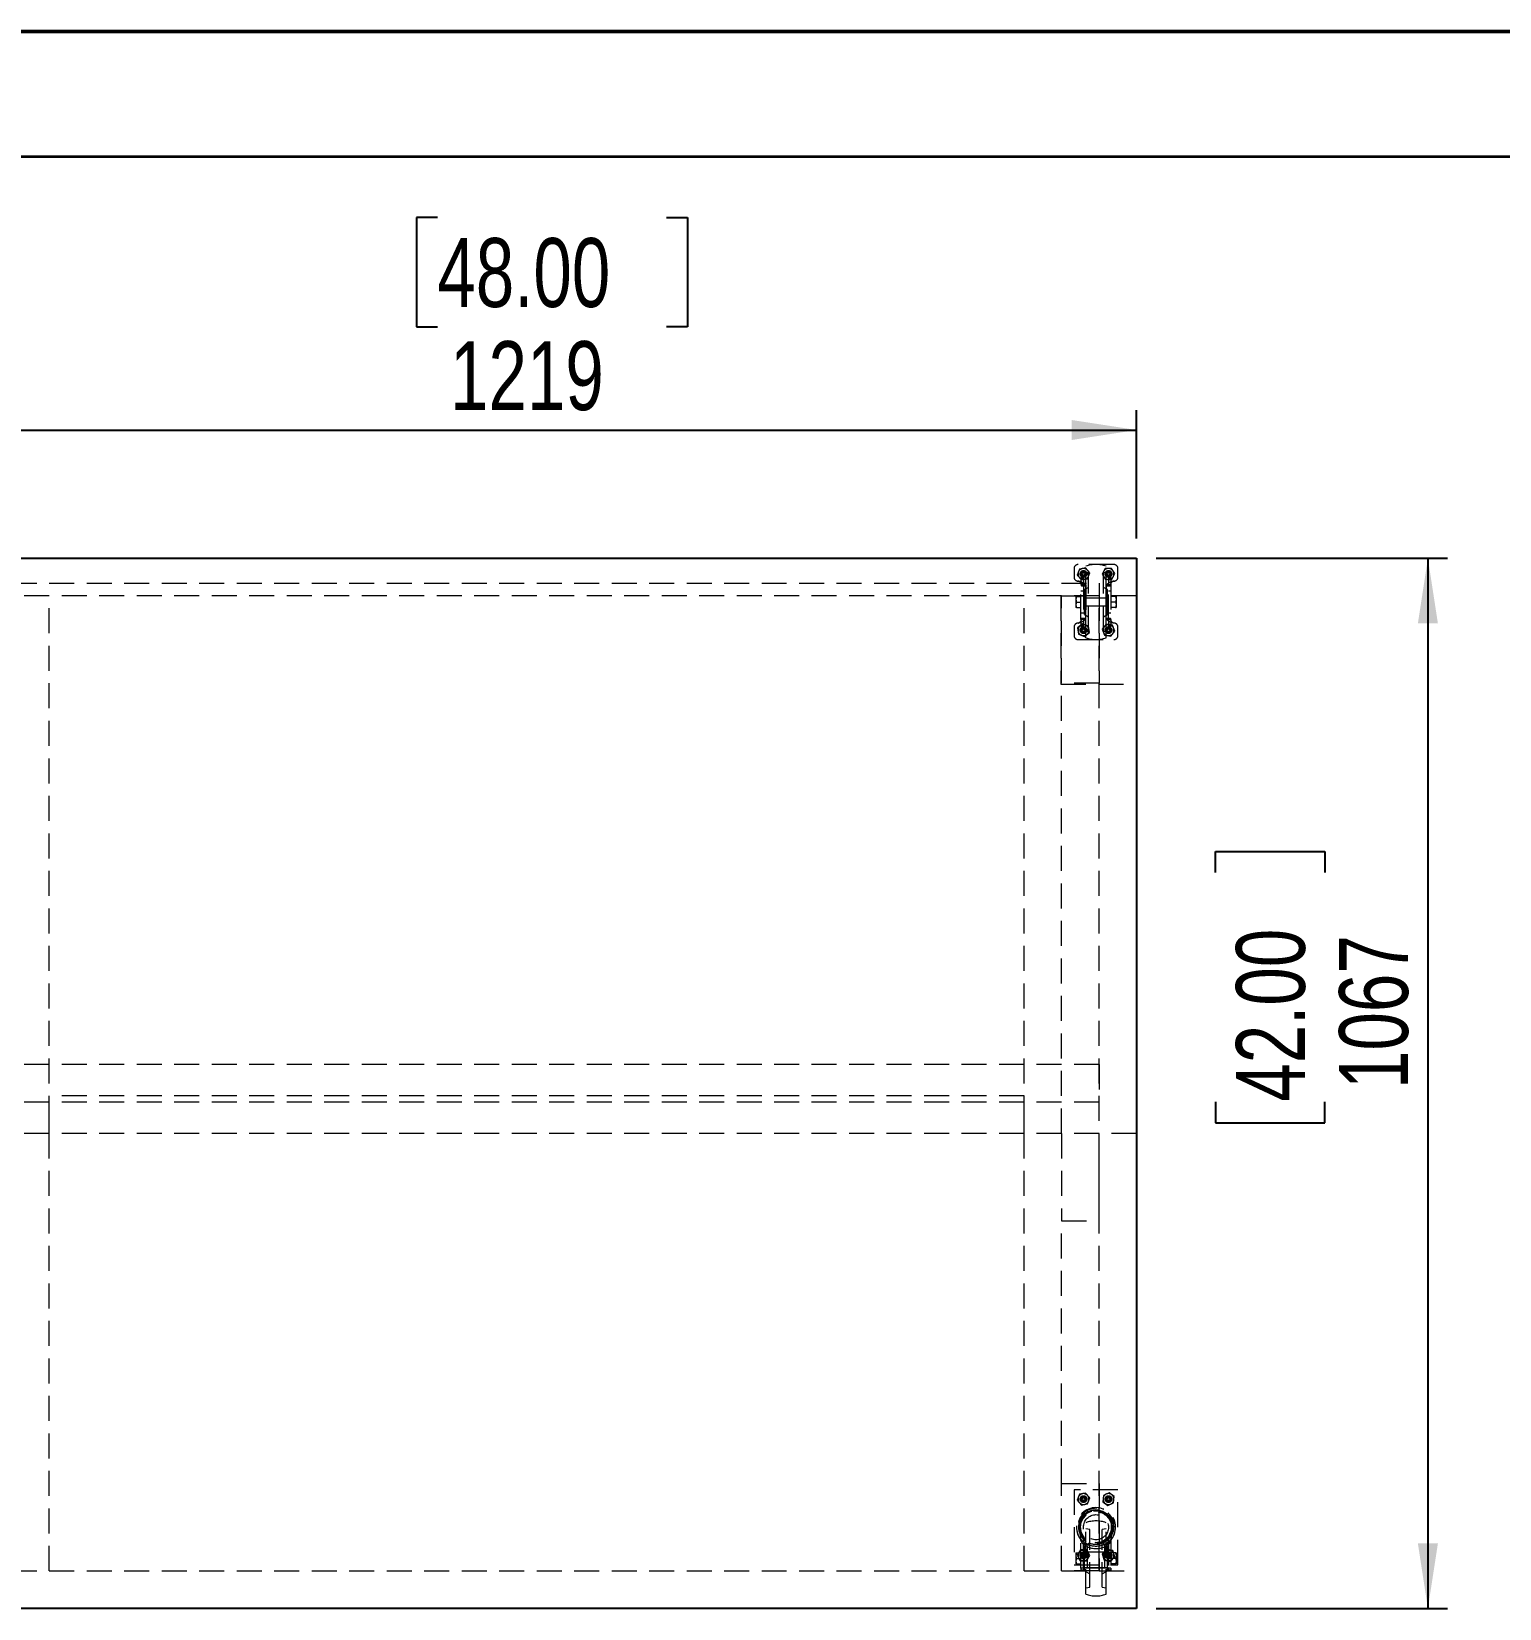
# Model space of a CAD drawing. Header units: millimetres. Extents: x 0 to 279, y 0 to 216.
# Drawn here: x 38.6 to 113.2, y 135.8 to 215.9 of the extents above; entities that cross this region are included whole.
import ezdxf

# ---------------------------------------------------------------- set-up
doc = ezdxf.new("R2010")
doc.units = ezdxf.units.MM
doc.linetypes.add('HIDDEN', pattern=[1.905, 1.27, -0.635])
doc.layers.add('DIM', color=1, linetype='Continuous')
doc.layers.add('PAGE_BORDER', color=7, linetype='Continuous')
doc.styles.add('SLDTEXTSTYLE0', font='TXT', dxfattribs={"width": 0.75})
doc.dimstyles.new('SLDDIMSTYLE0', dxfattribs={"dimtxt": 3.5, "dimasz": 3.302, "dimexe": 0, "dimexo": 0.0625, "dimgap": 0.875, "dimtad": 1, "dimdec": 0, "dimlfac": 20, "dimrnd": 1e-09, "dimzin": 12, "dimdsep": 46, "dimtxsty": 'SLDTEXTSTYLE0', "dimsah": 1, "dimcen": 0.09, "dimadec": 0, "dimazin": 3, "dimtfac": 1, "dimtdec": 0, "dimtofl": 0, "dimtmove": 0, "dimatfit": 3, "dimfxl": 1, "dimfrac": 2, "dimtolj": 1, "dimtzin": 12, "dimarcsym": 0})
doc.dimstyles.new('SLDDIMSTYLE1', dxfattribs={"dimtxt": 3.5, "dimasz": 3.302, "dimexe": 0, "dimexo": 0.0625, "dimgap": 0.875, "dimtad": 1, "dimdec": 0, "dimlfac": 20, "dimrnd": 1e-09, "dimzin": 12, "dimdsep": 46, "dimtxsty": 'SLDTEXTSTYLE0', "dimsah": 1, "dimcen": 0.09, "dimadec": 0, "dimazin": 3, "dimtfac": 1, "dimtofl": 0, "dimtmove": 0, "dimatfit": 3, "dimfxl": 1, "dimfrac": 2, "dimtolj": 1, "dimtzin": 12, "dimarcsym": 0})

# ---------------------------------------------------------------- blocks, each defined once
blk = doc.blocks.new('_D_1')
at = {"layer": 'DIM'}
for p, q in [((59.261, 206.454), (58.195, 206.454)), ((58.195, 206.454), (58.195, 200.898)), ((70.899, 206.454), (71.965, 206.454)), ((71.965, 206.454), (71.965, 200.898)), ((58.195, 200.898), (59.261, 200.898)), ((71.965, 200.898), (70.899, 200.898)), ((33.828, 190.144), (33.828, 196.661)), ((94.788, 190.144), (94.788, 196.661)), ((33.828, 195.661), (94.788, 195.661))]:
    blk.add_line(p, q, dxfattribs=at)
for points in [[(33.828, 195.661), (37.13, 195.153), (37.13, 196.169)], [(94.788, 195.661), (91.486, 196.169), (91.486, 195.153)]]:
    blk.add_solid(points, dxfattribs=at)
at = {"layer": 'DIM', "char_height": 3.5, "attachment_point": 1, "style": 'SLDTEXTSTYLE0'}
for s, insert in [('48.00', (59.261, 205.409)), ('1219', (59.908, 200.173))]:
    blk.add_mtext(s, dxfattribs=dict(at, insert=insert))
blk = doc.blocks.new('_D_2')
at = {"layer": 'DIM'}
for p, q in [((95.788, 189.144), (110.587, 189.144)), ((109.587, 189.144), (109.587, 135.804)), ((98.794, 173.181), (98.794, 174.247)), ((98.794, 174.247), (104.35, 174.247)), ((104.35, 174.247), (104.35, 173.181)), ((98.794, 161.543), (98.794, 160.477)), ((104.35, 160.477), (104.35, 161.543)), ((98.794, 160.477), (104.35, 160.477)), ((95.788, 135.804), (110.587, 135.804))]:
    blk.add_line(p, q, dxfattribs=at)
for points in [[(109.587, 189.144), (109.079, 185.842), (110.095, 185.842)], [(109.587, 135.804), (110.095, 139.106), (109.079, 139.106)]]:
    blk.add_solid(points, dxfattribs=at)
at = {"layer": 'DIM', "char_height": 3.5, "attachment_point": 1, "rotation": 90, "style": 'SLDTEXTSTYLE0'}
for s, insert in [('42.00', (99.838, 161.543)), ('1067', (105.075, 162.19))]:
    blk.add_mtext(s, dxfattribs=dict(at, insert=insert))

msp = doc.modelspace()

# ---------------------------------------------------------------- linework, layer by layer
at = {"color": 7, "linetype": 'Continuous', "lineweight": 50}
msp.add_line((0, 215.9), (279.4, 215.9), dxfattribs=at)
at = {"color": 7, "linetype": 'Continuous', "lineweight": 25}
for p, q in [((33.828, 189.144), (94.788, 189.144)), ((94.788, 189.144), (94.788, 135.804)), ((94.788, 135.804), (33.828, 135.804))]:
    msp.add_line(p, q, dxfattribs=at)
at = {"color": 7, "linetype": 'HIDDEN', "lineweight": 18}
for p, q in [((91.613, 188.628), (91.613, 188.185)), ((91.88, 188.593), (91.774, 188.29)), ((91.774, 188.29), (91.984, 188.047)), ((93.637, 188.826), (91.811, 188.826)), ((92.195, 188.653), (91.88, 188.593)), ((92.404, 188.41), (92.195, 188.653)), ((92.208, 185.105), (92.208, 188.737)), ((92.335, 188.398), (92.208, 188.42)), ((92.299, 188.107), (92.404, 188.41)), ((92.335, 185.445), (92.335, 188.398)), ((93.187, 188.621), (93.039, 188.336)), ((93.039, 188.336), (93.211, 188.066)), ((93.24, 188.42), (93.113, 188.398)), ((93.113, 185.445), (93.113, 188.398)), ((93.508, 188.634), (93.187, 188.621)), ((93.24, 185.105), (93.24, 188.737)), ((93.68, 188.364), (93.508, 188.634)), ((93.531, 188.079), (93.68, 188.364)), ((93.836, 188.185), (93.836, 188.628)), ((35.733, 187.874), (92.883, 187.874)), ((91.613, 188.185), (91.613, 188.184)), ((91.811, 187.987), (91.835, 187.987)), ((91.962, 188.165), (91.962, 188.056)), ((92.081, 188.165), (91.962, 188.165)), ((92.081, 188.112), (91.962, 188.112)), ((92.081, 188.056), (91.962, 188.056)), ((91.962, 188.056), (91.962, 187.814)), ((91.962, 186.029), (91.962, 187.814)), ((92.081, 187.481), (91.962, 187.481)), ((91.984, 188.047), (92.299, 188.107)), ((91.994, 187.749), (91.994, 187.789)), ((92.2, 187.789), (91.994, 187.789)), ((91.994, 187.749), (92.2, 187.749)), ((92.081, 188.165), (92.081, 188.056)), ((92.081, 188.056), (92.081, 187.814)), ((92.081, 187.814), (92.081, 186.029)), ((92.335, 187.666), (92.145, 187.556)), ((92.145, 186.286), (92.145, 187.556)), ((92.2, 187.789), (92.2, 186.054)), ((92.2, 186.094), (92.2, 187.749)), ((92.883, 187.874), (92.883, 187.239)), ((93.304, 187.556), (93.113, 187.666)), ((93.211, 188.066), (93.531, 188.079)), ((93.248, 186.054), (93.248, 187.789)), ((93.454, 187.789), (93.248, 187.789)), ((93.248, 187.749), (93.248, 186.094)), ((93.248, 187.749), (93.454, 187.749)), ((93.304, 186.286), (93.304, 187.556)), ((93.367, 188.165), (93.367, 188.056)), ((93.486, 188.165), (93.367, 188.165)), ((93.486, 188.112), (93.367, 188.112)), ((93.367, 188.056), (93.367, 187.814)), ((93.486, 188.056), (93.367, 188.056)), ((93.367, 186.029), (93.367, 187.814)), ((93.486, 187.481), (93.367, 187.481)), ((93.454, 187.789), (93.454, 187.749)), ((93.486, 188.165), (93.486, 188.056)), ((93.486, 188.056), (93.486, 187.814)), ((93.486, 187.814), (93.486, 186.029)), ((93.637, 187.987), (93.614, 187.987)), ((94.788, 187.239), (33.828, 187.239)), ((39.543, 137.709), (39.543, 187.239)), ((89.073, 137.709), (89.073, 187.239)), ((90.938, 187.239), (90.938, 182.754)), ((90.978, 182.794), (90.978, 187.239)), ((90.978, 187.239), (92.883, 187.239)), ((91.729, 187.199), (91.704, 187.06)), ((91.704, 187.199), (91.704, 187.06)), ((91.704, 187.06), (91.704, 186.782)), ((91.729, 186.921), (91.704, 186.782)), ((91.704, 186.782), (91.704, 186.644)), ((91.729, 187.199), (91.962, 187.199)), ((91.729, 186.921), (91.962, 186.921)), ((91.729, 186.644), (91.962, 186.644)), ((93.367, 187.12), (92.081, 187.12)), ((92.081, 186.723), (93.367, 186.723)), ((92.883, 187.239), (92.883, 182.794)), ((92.883, 137.709), (92.883, 187.239)), ((94.788, 187.239), (92.883, 187.239)), ((93.719, 187.199), (93.486, 187.199)), ((93.719, 186.921), (93.486, 186.921)), ((93.719, 186.644), (93.486, 186.644)), ((93.719, 187.199), (93.744, 187.06)), ((93.719, 186.921), (93.744, 186.782)), ((93.744, 187.199), (93.744, 187.06)), ((93.744, 187.06), (93.744, 186.782)), ((93.744, 186.782), (93.744, 186.644)), ((91.811, 185.856), (91.835, 185.856)), ((92.081, 186.362), (91.962, 186.362)), ((91.962, 186.029), (91.962, 185.786)), ((91.994, 186.054), (91.994, 186.094)), ((92.2, 186.094), (91.994, 186.094)), ((91.994, 186.054), (92.2, 186.054)), ((92.081, 186.029), (92.081, 185.786)), ((92.145, 186.286), (92.335, 186.176)), ((93.113, 186.176), (93.304, 186.286)), ((93.454, 186.094), (93.248, 186.094)), ((93.248, 186.054), (93.454, 186.054)), ((93.486, 186.362), (93.367, 186.362)), ((93.367, 186.029), (93.367, 185.786)), ((93.454, 186.094), (93.454, 186.054)), ((93.486, 186.029), (93.486, 185.786)), ((93.637, 185.856), (93.614, 185.856)), ((91.613, 185.658), (91.613, 185.214)), ((92.042, 185.81), (91.791, 185.611)), ((91.791, 185.611), (91.838, 185.293)), ((91.838, 185.293), (92.136, 185.175)), ((92.081, 185.786), (91.962, 185.786)), ((91.962, 185.786), (91.962, 185.678)), ((92.081, 185.731), (91.962, 185.731)), ((91.962, 185.678), (92.081, 185.678)), ((91.987, 185.234), (91.976, 185.238)), ((92.341, 185.692), (92.042, 185.81)), ((92.081, 185.786), (92.081, 185.678)), ((92.136, 185.175), (92.388, 185.374)), ((92.208, 185.423), (92.335, 185.445)), ((92.388, 185.374), (92.341, 185.692)), ((93.242, 185.791), (93.042, 185.541)), ((93.042, 185.541), (93.159, 185.242)), ((93.113, 185.445), (93.24, 185.423)), ((93.159, 185.242), (93.476, 185.194)), ((93.56, 185.743), (93.242, 185.791)), ((93.486, 185.786), (93.367, 185.786)), ((93.367, 185.786), (93.367, 185.678)), ((93.486, 185.731), (93.367, 185.731)), ((93.367, 185.678), (93.486, 185.678)), ((93.476, 185.194), (93.676, 185.444)), ((93.486, 185.786), (93.486, 185.678)), ((93.676, 185.444), (93.56, 185.743)), ((93.836, 185.214), (93.836, 185.658)), ((91.811, 185.016), (93.637, 185.016)), ((90.938, 182.754), (94.788, 182.754)), ((90.978, 159.934), (90.978, 182.794)), ((92.883, 182.794), (90.978, 182.794)), ((92.883, 163.426), (35.733, 163.426)), ((92.883, 163.426), (92.883, 161.521)), ((39.543, 159.934), (39.543, 161.839)), ((89.073, 161.839), (39.543, 161.839)), ((89.073, 159.934), (89.073, 161.839)), ((92.883, 161.521), (35.733, 161.521)), ((90.978, 159.934), (37.638, 159.934)), ((92.883, 159.934), (90.978, 159.934)), ((90.978, 159.934), (90.978, 155.489)), ((92.883, 155.489), (92.883, 159.934)), ((94.788, 159.934), (92.883, 159.934)), ((90.978, 142.154), (90.978, 155.489)), ((90.978, 155.489), (92.883, 155.489)), ((90.978, 142.154), (92.883, 142.154)), ((90.978, 137.709), (90.978, 142.154)), ((91.613, 141.836), (91.613, 138.026)), ((93.836, 141.836), (91.613, 141.836)), ((92.883, 142.154), (92.883, 137.709)), ((93.836, 138.026), (93.836, 141.836)), ((91.879, 141.602), (91.774, 141.299)), ((91.774, 141.299), (91.985, 141.057)), ((92.194, 141.663), (91.879, 141.602)), ((91.985, 141.057), (92.3, 141.118)), ((92.404, 141.421), (92.194, 141.663)), ((92.3, 141.118), (92.404, 141.421)), ((93.098, 141.546), (93.068, 141.227)), ((93.068, 141.227), (93.329, 141.041)), ((93.39, 141.679), (93.098, 141.546)), ((93.329, 141.041), (93.621, 141.174)), ((93.651, 141.494), (93.39, 141.679)), ((93.621, 141.174), (93.651, 141.494)), ((91.942, 139.498), (91.932, 139.353)), ((91.962, 139.26), (91.962, 139.427)), ((92.046, 139.552), (92.028, 139.423)), ((92.081, 139.26), (92.081, 139.427)), ((92.208, 136.528), (92.208, 140.16)), ((92.406, 139.807), (92.208, 139.842)), ((92.406, 136.88), (92.406, 139.807)), ((93.24, 139.842), (93.042, 139.807)), ((93.042, 136.88), (93.042, 139.807)), ((93.24, 136.528), (93.24, 140.16)), ((93.367, 139.427), (93.367, 139.26)), ((93.421, 139.423), (93.403, 139.552)), ((93.486, 139.427), (93.486, 139.26)), ((93.517, 139.353), (93.506, 139.498)), ((91.729, 138.622), (91.704, 138.483)), ((91.704, 138.622), (91.704, 138.483)), ((91.729, 138.622), (91.962, 138.622)), ((91.936, 138.784), (91.769, 138.511)), ((92.257, 138.776), (91.936, 138.784)), ((91.962, 139.27), (91.962, 139.26)), ((91.962, 137.846), (91.962, 139.26)), ((92.081, 138.741), (91.962, 138.741)), ((92.007, 139.243), (92.003, 139.248)), ((92.081, 137.846), (92.081, 139.26)), ((93.367, 138.661), (92.081, 138.661)), ((92.083, 139.335), (92.098, 139.321)), ((92.406, 139.13), (92.145, 138.979)), ((92.145, 137.709), (92.145, 138.979)), ((92.41, 138.495), (92.257, 138.776)), ((92.28, 138.945), (92.28, 137.863)), ((92.28, 138.945), (92.28, 137.857)), ((93.304, 138.979), (93.042, 139.13)), ((93.262, 138.808), (93.046, 138.571)), ((93.046, 138.571), (93.143, 138.265)), ((93.169, 137.863), (93.169, 138.945)), ((93.169, 137.857), (93.169, 138.945)), ((93.575, 138.74), (93.262, 138.808)), ((93.304, 137.709), (93.304, 138.979)), ((93.367, 139.26), (93.367, 137.846)), ((93.486, 138.741), (93.367, 138.741)), ((93.486, 139.265), (93.486, 139.26)), ((93.486, 139.26), (93.486, 137.846)), ((93.719, 138.622), (93.486, 138.622)), ((93.673, 138.434), (93.575, 138.74)), ((93.719, 138.622), (93.744, 138.483)), ((93.744, 138.622), (93.744, 138.483)), ((91.613, 138.026), (93.836, 138.026)), ((91.704, 138.483), (91.704, 138.205)), ((91.729, 138.344), (91.704, 138.205)), ((91.704, 138.205), (91.704, 138.066)), ((91.729, 138.344), (91.962, 138.344)), ((91.729, 138.066), (91.962, 138.066)), ((91.769, 138.511), (91.922, 138.229)), ((91.922, 138.229), (92.243, 138.221)), ((91.962, 137.846), (91.962, 137.749)), ((92.081, 137.846), (92.081, 137.749)), ((92.243, 138.221), (92.41, 138.495)), ((93.169, 137.863), (92.28, 137.863)), ((93.169, 137.857), (92.28, 137.857)), ((93.143, 138.265), (93.457, 138.197)), ((93.367, 137.846), (93.367, 137.749)), ((93.457, 138.197), (93.673, 138.434)), ((93.719, 138.344), (93.486, 138.344)), ((93.719, 138.066), (93.486, 138.066)), ((93.486, 137.846), (93.486, 137.749)), ((93.719, 138.344), (93.744, 138.205)), ((93.744, 138.483), (93.744, 138.205)), ((93.744, 138.205), (93.744, 138.066)), ((33.828, 137.709), (94.788, 137.709)), ((92.883, 137.709), (90.978, 137.709)), ((92.081, 137.749), (91.962, 137.749)), ((91.962, 137.749), (91.962, 137.749)), ((91.962, 137.749), (92.081, 137.749)), ((92.081, 137.749), (92.081, 137.749)), ((92.145, 137.709), (92.406, 137.558)), ((92.883, 137.709), (94.788, 137.709)), ((93.042, 137.558), (93.304, 137.709)), ((93.486, 137.749), (93.367, 137.749)), ((93.367, 137.749), (93.367, 137.749)), ((93.367, 137.749), (93.486, 137.749)), ((93.486, 137.749), (93.486, 137.749)), ((92.208, 136.845), (92.406, 136.88)), ((93.042, 136.88), (93.24, 136.845))]:
    msp.add_line(p, q, dxfattribs=at)
at = {"color": 7, "linetype": 'HIDDEN', "lineweight": 18, "flags": 128}
for points in [[(92.368, 139.141), (92.36, 139.122), (92.35, 139.101), (92.34, 139.078), (92.329, 139.053), (92.317, 139.028), (92.305, 139.001), (92.292, 138.973), (92.28, 138.945)], [(92.33, 139.057), (92.325, 139.046), (92.32, 139.034), (92.314, 139.021), (92.308, 139.007), (92.301, 138.992), (92.294, 138.977), (92.287, 138.961), (92.28, 138.945)], [(93.08, 139.141), (93.089, 139.122), (93.098, 139.101), (93.109, 139.078), (93.12, 139.053), (93.132, 139.028), (93.144, 139.001), (93.156, 138.973), (93.169, 138.945)], [(93.118, 139.057), (93.123, 139.046), (93.129, 139.034), (93.134, 139.021), (93.141, 139.007), (93.148, 138.992), (93.154, 138.977), (93.162, 138.961), (93.169, 138.945)]]:
    msp.add_lwpolyline(points, dxfattribs=at)
at = {"color": 7, "linetype": 'HIDDEN', "lineweight": 18}
for centre, radius in [((92.089, 188.35), 0.171), ((92.089, 188.35), 0.159), ((92.089, 188.35), 0.133), ((92.089, 188.35), 0.107), ((92.089, 188.35), 0.0648), ((93.359, 188.35), 0.171), ((93.359, 188.35), 0.159), ((93.359, 188.35), 0.133), ((93.359, 188.35), 0.107), ((93.359, 188.35), 0.0648), ((92.089, 185.493), 0.171), ((92.089, 185.493), 0.159), ((92.089, 185.493), 0.133), ((92.089, 185.493), 0.107), ((92.089, 185.493), 0.0648), ((93.359, 185.493), 0.171), ((93.359, 185.493), 0.159), ((93.359, 185.493), 0.133), ((93.359, 185.493), 0.107), ((93.359, 185.493), 0.0648), ((92.089, 141.36), 0.171), ((92.089, 141.36), 0.159), ((92.089, 141.36), 0.133), ((92.089, 141.36), 0.107), ((92.089, 141.36), 0.0648), ((93.359, 141.36), 0.171), ((93.359, 141.36), 0.159), ((93.359, 141.36), 0.133), ((93.359, 141.36), 0.107), ((93.359, 141.36), 0.0648), ((92.724, 139.931), 0.876), ((92.724, 139.931), 0.836), ((92.724, 139.931), 0.787), ((92.724, 139.931), 0.638), ((92.089, 138.503), 0.171), ((92.089, 138.503), 0.159), ((92.089, 138.503), 0.133), ((92.089, 138.503), 0.107), ((92.089, 138.503), 0.0648), ((93.359, 138.503), 0.171), ((93.359, 138.503), 0.159), ((93.359, 138.503), 0.133), ((93.359, 138.503), 0.107), ((93.359, 138.503), 0.0648)]:
    msp.add_circle(centre, radius, dxfattribs=at)
for centre, radius, start, end in [((91.811, 188.628), 0.198, 90, 180), ((92.089, 188.35), 0.278, 160.81419, 220.81419), ((92.089, 188.35), 0.278, 100.81419, 160.81419), ((92.089, 188.35), 0.278, 40.81419, 100.81419), ((92.089, 188.35), 0.278, 280.81419, 340.81419), ((92.724, 187.285), 1.542, 70.44699, 109.55301), ((92.089, 188.35), 0.278, 340.81419, 40.81419), ((93.359, 188.35), 0.278, 152.45507, 212.45507), ((93.359, 188.35), 0.278, 92.45507, 152.45507), ((93.359, 188.35), 0.278, 32.45507, 92.45507), ((93.359, 188.35), 0.278, 332.45507, 32.45507), ((93.637, 188.628), 0.198, 0, 90), ((91.811, 188.185), 0.198, 180, 270), ((92.089, 188.35), 0.278, 220.81419, 280.81419), ((93.359, 188.35), 0.278, 212.45507, 272.45507), ((93.359, 188.35), 0.278, 272.45507, 332.45507), ((93.637, 188.185), 0.198, 270, 0), ((91.811, 185.658), 0.198, 90, 180), ((93.637, 185.658), 0.198, 0, 90), ((91.811, 185.214), 0.198, 180, 270), ((92.089, 185.493), 0.278, 128.40184, 188.40184), ((92.089, 185.493), 0.278, 188.40184, 248.40184), ((92.089, 185.493), 0.278, 68.40184, 128.40184), ((92.089, 185.493), 0.278, 248.40184, 308.40184), ((92.089, 185.493), 0.278, 8.40184, 68.40184), ((92.724, 186.558), 1.542, 250.44699, 289.55301), ((92.089, 185.493), 0.278, 308.40184, 8.40184), ((93.359, 185.493), 0.278, 141.38089, 201.38089), ((93.359, 185.493), 0.278, 201.38089, 261.38089), ((93.359, 185.493), 0.278, 81.38089, 141.38089), ((93.359, 185.493), 0.278, 261.38089, 321.38089), ((93.359, 185.493), 0.278, 21.38089, 81.38089), ((93.359, 185.493), 0.278, 321.38089, 21.38089), ((93.637, 185.214), 0.198, 270, 0), ((92.089, 141.36), 0.278, 161.02833, 221.02833), ((92.089, 141.36), 0.278, 101.02833, 161.02833), ((92.089, 141.36), 0.278, 221.02833, 281.02833), ((92.089, 141.36), 0.278, 41.02833, 101.02833), ((92.089, 141.36), 0.278, 281.02833, 341.02833), ((92.089, 141.36), 0.278, 341.02833, 41.02833), ((93.359, 141.36), 0.278, 174.58645, 234.58645), ((93.359, 141.36), 0.278, 114.58645, 174.58645), ((93.359, 141.36), 0.278, 234.58645, 294.58645), ((93.359, 141.36), 0.278, 54.58645, 114.58645), ((93.359, 141.36), 0.278, 294.58645, 354.58645), ((93.359, 141.36), 0.278, 354.58645, 54.58645), ((92.724, 139.931), 0.995, 317.07137, 222.92863), ((92.724, 139.931), 0.995, 316.18819, 224.04123), ((92.724, 139.931), 0.876, 317.07137, 222.92863), ((92.724, 139.931), 0.876, 316.602, 224.28791), ((92.724, 138.707), 1.542, 70.44699, 109.55301), ((91.805, 139.26), 0.276, 14.00061, 36.31834), ((93.643, 139.26), 0.276, 143.67991, 166.14752), ((92.089, 138.503), 0.278, 148.57918, 208.57918), ((92.089, 138.503), 0.278, 88.57918, 148.57918), ((91.804, 139.26), 0.158, 14.1062, 36.32235), ((91.922, 139.187), 0.1, 336.01194, 42.07362), ((91.953, 139.217), 0.176, 336.01495, 42.07149), ((92.089, 138.503), 0.278, 28.57918, 88.57918), ((92.724, 139.931), 1.082, 245.74252, 294.25748), ((92.724, 139.931), 1.082, 245.74252, 294.25748), ((92.089, 138.503), 0.278, 328.57918, 28.57918), ((92.724, 139.931), 0.959, 245.74252, 294.25748), ((92.724, 139.931), 0.867, 245.74252, 294.25748), ((93.359, 138.503), 0.278, 137.71655, 197.71655), ((93.359, 138.503), 0.278, 77.71655, 137.71655), ((93.496, 139.217), 0.176, 137.92623, 203.98733), ((93.359, 138.503), 0.278, 17.71655, 77.71655), ((93.527, 139.187), 0.1, 137.93123, 203.98322), ((93.644, 139.26), 0.158, 143.68469, 166.23892), ((93.359, 138.503), 0.278, 317.71655, 17.71655), ((92.089, 138.503), 0.278, 208.57918, 268.57918), ((92.089, 138.503), 0.278, 268.57918, 328.57918), ((93.359, 138.503), 0.278, 197.71655, 257.71655), ((93.359, 138.503), 0.278, 257.71655, 317.71655), ((92.724, 137.98), 1.542, 250.44699, 289.55301)]:
    msp.add_arc(centre, radius, start, end, dxfattribs=at)
for centre, major_axis, ratio, start_param, end_param in [((92.2, 187.814), (0.238, 0), 0.54776, 3.141593, 3.665191), ((92.2, 187.814), (0.119, 0), 0.54776, 3.141593, 4.712389), ((93.248, 187.814), (0.119, 0), 0.54776, 4.712389, 6.283185), ((93.248, 187.814), (0.238, 0), 0.54776, 5.759587, 6.283185), ((92.2, 186.029), (0.238, 0), 0.54776, 2.617994, 3.141593), ((92.2, 186.029), (0.119, 0), 0.54776, 1.570796, 3.141593), ((93.248, 186.029), (0.119, 0), 0.54776, 0, 1.570796), ((93.248, 186.029), (0.238, 0), 0.54776, 0, 0.523599), ((92.724, 139.974), (0, 0.917), 0.998893, 4.165724, 8.400647), ((92.724, 139.969), (0, 0.797), 0.998893, 4.162039, 8.404331), ((92.28, 137.846), (0.317, 0), 0.052408, 1.570796, 3.141593), ((92.28, 137.846), (0.198, 0), 0.052408, 1.570796, 3.141593), ((93.169, 137.846), (0.317, 0), 0.052408, 0, 1.570796), ((93.169, 137.846), (0.198, 0), 0.052408, 0, 1.570796)]:
    msp.add_ellipse(centre, major_axis=major_axis, ratio=ratio, start_param=start_param, end_param=end_param, dxfattribs=at)
for points, knots in [([(91.994, 187.789), (91.992, 187.809), (91.988, 187.85), (91.955, 187.906), (91.906, 187.952), (91.85, 187.979), (91.811, 187.984), (91.797, 187.986)], [0, 0, 0, 0, 0.201178, 0.401739, 0.617951, 0.856458, 1, 1, 1, 1]), ([(91.835, 187.987), (91.868, 187.983), (91.953, 187.974), (92.078, 187.899), (92.158, 187.827), (92.2, 187.789), (92.2, 187.789)], [0, 0, 0, 0, 0.236338, 0.594232, 0.998376, 1, 1, 1, 1]), ([(93.248, 187.789), (93.248, 187.789), (93.291, 187.827), (93.371, 187.899), (93.496, 187.974), (93.58, 187.983), (93.614, 187.987)], [0, 0, 0, 0, 0.001624, 0.405771, 0.763661, 1, 1, 1, 1]), ([(93.652, 187.986), (93.633, 187.983), (93.589, 187.976), (93.528, 187.941), (93.478, 187.886), (93.456, 187.831), (93.455, 187.798), (93.454, 187.789)], [0, 0, 0, 0, 0.190022, 0.431251, 0.676277, 0.910697, 1, 1, 1, 1]), ([(91.704, 187.199), (91.705, 187.199), (91.706, 187.199), (91.719, 187.199), (91.729, 187.199)], [0, 0, 0, 0, 0.247077, 1, 1, 1, 1]), ([(91.704, 187.06), (91.705, 187.057), (91.705, 187.01), (91.718, 186.964), (91.729, 186.921)], [0, 0, 0, 0, 0.0702074, 1, 1, 1, 1]), ([(91.704, 186.782), (91.705, 186.779), (91.705, 186.732), (91.718, 186.686), (91.729, 186.644)], [0, 0, 0, 0, 0.070207, 1, 1, 1, 1]), ([(91.729, 186.644), (91.719, 186.644), (91.706, 186.644), (91.705, 186.644), (91.704, 186.644)], [0, 0, 0, 0, 0.752923, 1, 1, 1, 1]), ([(93.744, 187.199), (93.744, 187.199), (93.743, 187.199), (93.729, 187.199), (93.719, 187.199)], [0, 0, 0, 0, 0.247077, 1, 1, 1, 1]), ([(93.744, 187.06), (93.744, 187.057), (93.744, 187.01), (93.731, 186.964), (93.719, 186.921)], [0, 0, 0, 0, 0.070208, 1, 1, 1, 1]), ([(93.744, 186.782), (93.744, 186.779), (93.744, 186.732), (93.731, 186.686), (93.719, 186.644)], [0, 0, 0, 0, 0.070207, 1, 1, 1, 1]), ([(93.719, 186.644), (93.729, 186.644), (93.743, 186.644), (93.744, 186.644), (93.744, 186.644)], [0, 0, 0, 0, 0.752923, 1, 1, 1, 1]), ([(91.797, 185.857), (91.816, 185.86), (91.859, 185.866), (91.921, 185.901), (91.97, 185.957), (91.992, 186.012), (91.994, 186.045), (91.994, 186.054)], [0, 0, 0, 0, 0.190022, 0.43126, 0.676278, 0.910703, 1, 1, 1, 1]), ([(92.2, 186.054), (92.2, 186.054), (92.158, 186.015), (92.078, 185.943), (91.953, 185.869), (91.868, 185.86), (91.835, 185.856)], [0, 0, 0, 0, 0.001624, 0.405766, 0.763662, 1, 1, 1, 1]), ([(93.614, 185.856), (93.58, 185.86), (93.496, 185.869), (93.371, 185.943), (93.291, 186.015), (93.248, 186.054), (93.248, 186.054)], [0, 0, 0, 0, 0.236339, 0.594231, 0.998376, 1, 1, 1, 1]), ([(93.454, 186.054), (93.457, 186.034), (93.461, 185.993), (93.494, 185.937), (93.543, 185.891), (93.599, 185.864), (93.638, 185.859), (93.652, 185.857)], [0, 0, 0, 0, 0.20118, 0.401743, 0.617947, 0.856456, 1, 1, 1, 1]), ([(91.962, 139.427), (91.96, 139.447), (91.957, 139.472), (91.945, 139.494), (91.942, 139.498)], [0, 0, 0, 0, 0.815906, 1, 1, 1, 1]), ([(92.081, 139.427), (92.077, 139.462), (92.073, 139.505), (92.05, 139.545), (92.046, 139.552)], [0, 0, 0, 0, 0.8102652, 1, 1, 1, 1]), ([(92.054, 139.377), (92.054, 139.377), (92.055, 139.376), (92.06, 139.366), (92.068, 139.345), (92.077, 139.313), (92.082, 139.282), (92.081, 139.264), (92.081, 139.26)], [0, 0, 0, 0, 0.163647, 0.298716, 0.453075, 0.674528, 0.926912, 1, 1, 1, 1]), ([(93.367, 139.261), (93.367, 139.261), (93.366, 139.275), (93.37, 139.301), (93.377, 139.333), (93.385, 139.356), (93.391, 139.37), (93.394, 139.376), (93.394, 139.377), (93.394, 139.377)], [0, 0, 0, 0, 0.0089384, 0.2467129, 0.452591, 0.6166224, 0.7488912, 0.8707468, 1, 1, 1, 1]), ([(93.403, 139.552), (93.388, 139.521), (93.369, 139.48), (93.368, 139.437), (93.367, 139.427)], [0, 0, 0, 0, 0.7682518, 1, 1, 1, 1]), ([(93.506, 139.498), (93.498, 139.48), (93.487, 139.457), (93.486, 139.433), (93.486, 139.427)], [0, 0, 0, 0, 0.774396, 1, 1, 1, 1]), ([(91.704, 138.622), (91.705, 138.622), (91.706, 138.622), (91.719, 138.622), (91.729, 138.622)], [0, 0, 0, 0, 0.247077, 1, 1, 1, 1]), ([(91.932, 139.353), (91.932, 139.352), (91.932, 139.347), (91.947, 139.319), (91.978, 139.277), (91.996, 139.254)], [0, 0, 0, 0, 0.118935, 0.502008, 1, 1, 1, 1]), ([(92.002, 139.248), (92, 139.25), (91.987, 139.265), (91.97, 139.288), (91.956, 139.31), (91.95, 139.32), (91.949, 139.321), (91.952, 139.315), (91.957, 139.302), (91.962, 139.283), (91.961, 139.267), (91.961, 139.26)], [0, 0, 0, 0, 0.037693, 0.286586, 0.4858, 0.623761, 0.716491, 0.784453, 0.845431, 0.927913, 1, 1, 1, 1]), ([(92.013, 139.146), (92, 139.172), (91.976, 139.217), (91.963, 139.252), (91.962, 139.259), (91.962, 139.26)], [0, 0, 0, 0, 0.5289, 0.893348, 1, 1, 1, 1]), ([(91.996, 139.254), (92.023, 139.229), (92.081, 139.175), (92.202, 139.116), (92.288, 139.076), (92.33, 139.057)], [0, 0, 0, 0, 0.30807, 0.658021, 1, 1, 1, 1]), ([(92.28, 138.945), (92.247, 138.966), (92.178, 139.009), (92.075, 139.063), (92.034, 139.118), (92.013, 139.146)], [0, 0, 0, 0, 0.309839, 0.652642, 1, 1, 1, 1]), ([(92.113, 139.146), (92.105, 139.172), (92.093, 139.208), (92.084, 139.243), (92.082, 139.255), (92.081, 139.259), (92.081, 139.26)], [0, 0, 0, 0, 0.562842, 0.787623, 0.908932, 1, 1, 1, 1]), ([(92.28, 138.945), (92.259, 138.965), (92.217, 139.008), (92.149, 139.066), (92.126, 139.118), (92.113, 139.146)], [0, 0, 0, 0, 0.305943, 0.638095, 1, 1, 1, 1]), ([(93.118, 139.057), (93.167, 139.079), (93.256, 139.12), (93.374, 139.18), (93.428, 139.231), (93.452, 139.254)], [0, 0, 0, 0, 0.391679, 0.715864, 1, 1, 1, 1]), ([(93.435, 139.146), (93.416, 139.12), (93.379, 139.068), (93.285, 139.015), (93.211, 138.973), (93.175, 138.949), (93.169, 138.945)], [0, 0, 0, 0, 0.3220147, 0.6437226, 0.9448676, 1, 1, 1, 1]), ([(93.335, 139.146), (93.324, 139.12), (93.302, 139.071), (93.237, 139.012), (93.192, 138.968), (93.169, 138.945)], [0, 0, 0, 0, 0.336904, 0.649616, 1, 1, 1, 1]), ([(93.367, 139.26), (93.367, 139.257), (93.366, 139.251), (93.359, 139.22), (93.348, 139.184), (93.338, 139.153), (93.335, 139.146)], [0, 0, 0, 0, 0.183521, 0.315073, 0.851552, 1, 1, 1, 1]), ([(93.486, 139.26), (93.485, 139.255), (93.484, 139.249), (93.472, 139.22), (93.457, 139.186), (93.439, 139.153), (93.435, 139.146)], [0, 0, 0, 0, 0.274462, 0.348782, 0.864236, 1, 1, 1, 1]), ([(93.487, 139.26), (93.487, 139.264), (93.486, 139.276), (93.49, 139.294), (93.494, 139.309), (93.498, 139.317), (93.499, 139.32), (93.499, 139.319), (93.493, 139.31), (93.48, 139.291), (93.465, 139.269), (93.45, 139.252), (93.446, 139.247)], [0, 0, 0, 0, 0.037963, 0.120322, 0.184992, 0.236495, 0.295028, 0.380224, 0.511877, 0.687047, 0.904937, 1, 1, 1, 1]), ([(93.452, 139.254), (93.457, 139.26), (93.481, 139.29), (93.51, 139.334), (93.515, 139.347), (93.517, 139.353)], [0, 0, 0, 0, 0.1235456, 0.6224517, 1, 1, 1, 1]), ([(93.744, 138.622), (93.744, 138.622), (93.743, 138.622), (93.729, 138.622), (93.719, 138.622)], [0, 0, 0, 0, 0.247077, 1, 1, 1, 1]), ([(91.704, 138.483), (91.705, 138.479), (91.705, 138.433), (91.718, 138.387), (91.729, 138.344)], [0, 0, 0, 0, 0.070207, 1, 1, 1, 1]), ([(91.704, 138.205), (91.705, 138.202), (91.705, 138.155), (91.718, 138.109), (91.729, 138.066)], [0, 0, 0, 0, 0.070206, 1, 1, 1, 1]), ([(91.729, 138.066), (91.719, 138.066), (91.706, 138.066), (91.705, 138.066), (91.704, 138.066)], [0, 0, 0, 0, 0.752923, 1, 1, 1, 1]), ([(93.744, 138.483), (93.744, 138.479), (93.744, 138.433), (93.731, 138.387), (93.719, 138.344)], [0, 0, 0, 0, 0.070207, 1, 1, 1, 1]), ([(93.744, 138.205), (93.744, 138.202), (93.744, 138.155), (93.731, 138.109), (93.719, 138.066)], [0, 0, 0, 0, 0.0702066, 1, 1, 1, 1]), ([(93.719, 138.066), (93.729, 138.066), (93.743, 138.066), (93.744, 138.066), (93.744, 138.066)], [0, 0, 0, 0, 0.752923, 1, 1, 1, 1])]:
    msp.add_open_spline(points, degree=3, knots=knots, dxfattribs=at)
at = {"layer": 'PAGE_BORDER', "lineweight": 35}
msp.add_line((6.35, 209.55), (273.05, 209.55), dxfattribs=at)

# ---------------------------------------------------------------- dimensions: what is measured, and where the dimension line sits
at = {"layer": 'DIM'}
dim = msp.add_linear_dim(base=(94.788, 195.661), p1=(33.828, 189.144), p2=(94.788, 189.144), dimstyle='SLDDIMSTYLE0', dxfattribs=at)
dim.commit()
dim.dimension.update_dxf_attribs({"geometry": '_D_1', "text_midpoint": (65.08, 195.661), "dimtype": 160})
dim = msp.add_linear_dim(base=(109.587, 135.804), p1=(94.788, 189.144), p2=(94.788, 135.804), angle=90, dimstyle='SLDDIMSTYLE1', dxfattribs=at)
dim.commit()
dim.dimension.update_dxf_attribs({"geometry": '_D_2', "text_midpoint": (109.587, 167.362), "dimtype": 160})

doc.saveas('drawing.dxf')
